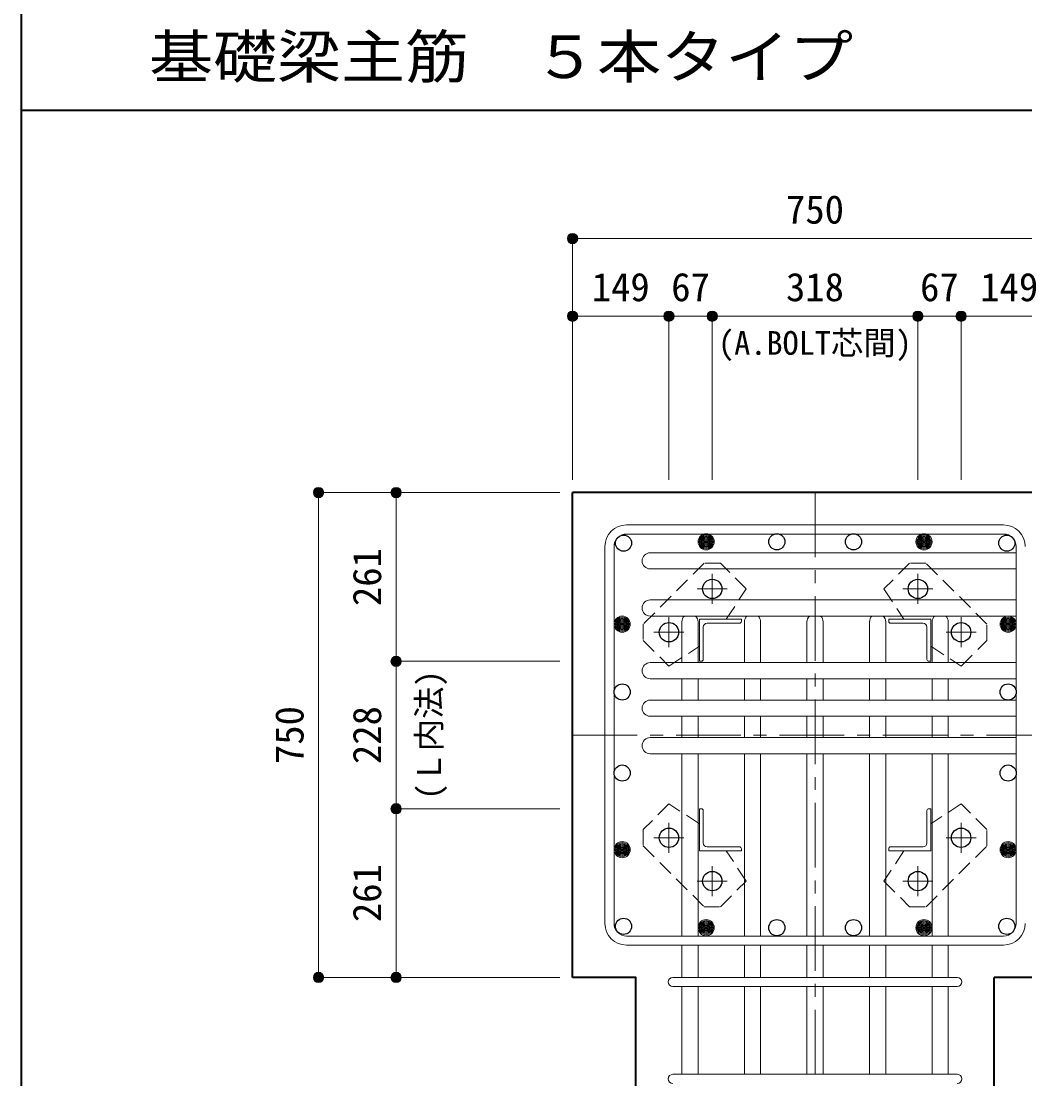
# Model space of a CAD drawing. Units: millimetres at full size, sheet at 1:20. Extents: x -3982 to 3969, y -2797 to 2801.
# Drawn here: x -3982 to -2429, y -1647 to -10 of the extents above; entities that cross this region are included whole.
import ezdxf
from ezdxf.enums import TextEntityAlignment as Align

# ---------------------------------------------------------------- set-up
doc = ezdxf.new("R2010")
doc.units = ezdxf.units.MM
doc.header["$LTSCALE"] = 20
doc.header["$PDMODE"] = 32
doc.header["$PDSIZE"] = 12
doc.linetypes.add('CHAIN1', pattern=[8, 5, -1, 1, -1])
doc.linetypes.add('DASHED1', pattern=[1.8, 1.2, -0.6])
for name, color, linetype, lineweight in [('6-1_躯体線', 2, 'Continuous', 35), ('6-2_A.Bolt_', 4, 'Continuous', 9), ('6-3_柱型主筋', 4, 'Continuous', 9), ('6-4_フープ', 7, 'Continuous', 18), ('6-5_梁主筋', 7, 'Continuous', 18), ('6-6_S.T.P.', 7, 'Continuous', 18), ('6-7_文字', 7, 'Continuous', 18), ('6-9', 4, 'DASHED1', 9), ('6-D_寸法', 4, 'Continuous', 9), ('F-0_枠', 6, 'Continuous', 40)]:
    doc.layers.add(name, color=color, linetype=linetype, lineweight=lineweight)
doc.styles.add('ＭＳ ゴシック', font='')
doc.styles.get('ＭＳ ゴシック').set_extended_font_data('MS Gothic')

msp = doc.modelspace()

# ---------------------------------------------------------------- linework, layer by layer
at = {"layer": '6-1_躯体線'}
for p, q in [((-3128.87, -1489.67), (-3128.87, -739.67)), ((-1978.87, -739.67), (-3128.87, -739.67)), ((-2476.87, -1889.67), (-2476.87, -1489.67)), ((-2378.87, -1489.67), (-2476.87, -1489.67))]:
    msp.add_line(p, q, dxfattribs=at)
msp.add_lwpolyline([(-3030.87, -1889.67), (-3030.87, -1489.67), (-3128.87, -1489.67)], dxfattribs=at)
at = {"layer": '6-2_A.Bolt_', "linetype": 'CHAIN1'}
for p, q in [((-2912.87, -911.87), (-2912.87, -865.37)), ((-2594.87, -911.87), (-2594.87, -865.37)), ((-2889.67, -888.67), (-2936.17, -888.67)), ((-2618.07, -888.67), (-2571.57, -888.67)), ((-2979.87, -978.87), (-2979.87, -932.37)), ((-2527.87, -978.87), (-2527.87, -932.37)), ((-2956.67, -955.67), (-3003.17, -955.67)), ((-2551.07, -955.67), (-2504.57, -955.67)), ((-2979.87, -1250.47), (-2979.87, -1296.97)), ((-2527.87, -1250.47), (-2527.87, -1296.97)), ((-2956.67, -1273.67), (-3003.17, -1273.67)), ((-2551.07, -1273.67), (-2504.57, -1273.67)), ((-2912.87, -1317.47), (-2912.87, -1363.97)), ((-2594.87, -1317.47), (-2594.87, -1363.97)), ((-2889.67, -1340.67), (-2936.17, -1340.67)), ((-2618.07, -1340.67), (-2571.57, -1340.67))]:
    msp.add_line(p, q, dxfattribs=at)
at = {"layer": '6-2_A.Bolt_'}
for p, q in [((-2932.87, -1000.67), (-2932.87, -935.67)), ((-2867.87, -935.67), (-2932.87, -935.67)), ((-2926.87, -947.67), (-2926.87, -997.67)), ((-2920.87, -941.67), (-2870.87, -941.67)), ((-2867.87, -935.67), (-2867.87, -938.67)), ((-2639.87, -935.67), (-2639.87, -938.67)), ((-2639.87, -935.67), (-2574.87, -935.67)), ((-2586.87, -941.67), (-2636.87, -941.67)), ((-2580.87, -947.67), (-2580.87, -997.67)), ((-2574.87, -1000.67), (-2574.87, -935.67)), ((-2932.87, -1000.67), (-2929.87, -1000.67)), ((-2574.87, -1000.67), (-2577.87, -1000.67)), ((-2932.87, -1228.67), (-2929.87, -1228.67)), ((-2932.87, -1228.67), (-2932.87, -1293.67)), ((-2926.87, -1281.67), (-2926.87, -1231.67)), ((-2580.87, -1281.67), (-2580.87, -1231.67)), ((-2574.87, -1228.67), (-2577.87, -1228.67)), ((-2574.87, -1228.67), (-2574.87, -1293.67)), ((-2920.87, -1287.67), (-2870.87, -1287.67)), ((-2867.87, -1293.67), (-2867.87, -1290.67)), ((-2639.87, -1293.67), (-2639.87, -1290.67)), ((-2586.87, -1287.67), (-2636.87, -1287.67)), ((-2867.87, -1293.67), (-2932.87, -1293.67)), ((-2639.87, -1293.67), (-2574.87, -1293.67))]:
    msp.add_line(p, q, dxfattribs=at)
at = {"layer": '6-2_A.Bolt_', "color": 3, "lineweight": 25}
for centre in [(-2912.87, -888.67), (-2594.87, -888.67), (-2979.87, -955.67), (-2527.87, -955.67), (-2979.87, -1273.67), (-2527.87, -1273.67), (-2912.87, -1340.67), (-2594.87, -1340.67)]:
    msp.add_circle(centre, 15, dxfattribs=at)
at = {"layer": '6-2_A.Bolt_'}
for centre, radius, start, end in [((-2920.87, -947.67), 6, 90, 180), ((-2870.87, -938.67), 3, 270, 0), ((-2636.87, -938.67), 3, 180, 270), ((-2586.87, -947.67), 6, 0, 90), ((-2929.87, -997.67), 3, 270, 0), ((-2577.87, -997.67), 3, 180, 270), ((-2929.87, -1231.67), 3, 0, 90), ((-2577.87, -1231.67), 3, 90, 180), ((-2920.87, -1281.67), 6, 180, 270), ((-2870.87, -1290.67), 3, 0, 90), ((-2636.87, -1290.67), 3, 90, 180), ((-2586.87, -1281.67), 6, 270, 0)]:
    msp.add_arc(centre, radius, start, end, dxfattribs=at)
at = {"layer": '6-3_柱型主筋', "color": 3, "lineweight": 25}
for centre in [(-3050.14, -817.79), (-2812.98, -815.74), (-2694.4, -815.74), (-2457.24, -817.79), (-3052.19, -1048.17), (-2455.19, -1048.17), (-3052.19, -1173.53), (-2455.19, -1173.53), (-3050.14, -1410.69), (-2812.98, -1412.74), (-2694.4, -1412.74), (-2457.24, -1410.69)]:
    msp.add_circle(centre, 12.5, dxfattribs=at)
at = {"layer": '6-3_柱型主筋'}
for centre, radius in [((-2922.37, -815.74), 12.5), ((-2922.37, -815.74), 11), ((-2922.37, -815.74), 9.5), ((-2922.37, -815.74), 8), ((-2922.37, -815.74), 6.5), ((-2922.37, -815.74), 5), ((-2922.37, -815.74), 3.5), ((-2922.37, -815.74), 2), ((-2922.37, -815.74), 0.5), ((-2585.37, -815.74), 12.5), ((-2585.37, -815.74), 11), ((-2585.37, -815.74), 9.5), ((-2585.37, -815.74), 8), ((-2585.37, -815.74), 6.5), ((-2585.37, -815.74), 5), ((-2585.37, -815.74), 3.5), ((-2585.37, -815.74), 2), ((-2585.37, -815.74), 0.5), ((-3052.19, -943.17), 12.5), ((-3052.19, -943.17), 11), ((-2455.19, -943.17), 12.5), ((-2455.19, -943.17), 11), ((-3052.19, -943.17), 9.5), ((-3052.19, -943.17), 8), ((-3052.19, -943.17), 6.5), ((-3052.19, -943.17), 5), ((-3052.19, -943.17), 3.5), ((-3052.19, -943.17), 2), ((-3052.19, -943.17), 0.5), ((-2455.19, -943.17), 9.5), ((-2455.19, -943.17), 8), ((-2455.19, -943.17), 6.5), ((-2455.19, -943.17), 5), ((-2455.19, -943.17), 3.5), ((-2455.19, -943.17), 2), ((-2455.19, -943.17), 0.5), ((-3052.19, -1292.11), 12.5), ((-3052.19, -1292.11), 11), ((-3052.19, -1292.11), 9.5), ((-3052.19, -1292.11), 8), ((-3052.19, -1292.11), 6.5), ((-3052.19, -1292.11), 5), ((-3052.19, -1292.11), 3.5), ((-3052.19, -1292.11), 2), ((-3052.19, -1292.11), 0.5), ((-2455.19, -1292.11), 12.5), ((-2455.19, -1292.11), 11), ((-2455.19, -1292.11), 9.5), ((-2455.19, -1292.11), 8), ((-2455.19, -1292.11), 6.5), ((-2455.19, -1292.11), 5), ((-2455.19, -1292.11), 3.5), ((-2455.19, -1292.11), 2), ((-2455.19, -1292.11), 0.5), ((-2922.37, -1412.74), 12.5), ((-2922.37, -1412.74), 11), ((-2922.37, -1412.74), 9.5), ((-2922.37, -1412.74), 8), ((-2922.37, -1412.74), 6.5), ((-2585.37, -1412.74), 12.5), ((-2585.37, -1412.74), 11), ((-2585.37, -1412.74), 9.5), ((-2585.37, -1412.74), 8), ((-2585.37, -1412.74), 6.5), ((-2922.37, -1412.74), 5), ((-2922.37, -1412.74), 3.5), ((-2922.37, -1412.74), 2), ((-2922.37, -1412.74), 0.5), ((-2585.37, -1412.74), 5), ((-2585.37, -1412.74), 3.5), ((-2585.37, -1412.74), 2), ((-2585.37, -1412.74), 0.5)]:
    msp.add_circle(centre, radius, dxfattribs=at)
at = {"layer": '6-4_フープ'}
for p, q in [((-2462.37, -789.67), (-3045.37, -789.67)), ((-2462.37, -803.67), (-3045.37, -803.67)), ((-3078.87, -1406.17), (-3078.87, -823.17)), ((-3064.87, -1406.17), (-3064.87, -823.17)), ((-2442.87, -1406.17), (-2442.87, -823.17)), ((-2462.37, -1425.67), (-3045.37, -1425.67)), ((-2462.37, -1439.67), (-3045.37, -1439.67))]:
    msp.add_line(p, q, dxfattribs=at)
for centre, radius, start, end in [((-3045.37, -823.17), 33.5, 90, 180), ((-2462.37, -823.17), 33.5, 0, 90), ((-3045.37, -823.17), 19.5, 90, 180), ((-2462.37, -823.17), 19.5, 0, 90), ((-3045.37, -1406.17), 33.5, 180, 270), ((-3045.37, -1406.17), 19.5, 180, 270), ((-2462.37, -1406.17), 33.5, 270, 0), ((-2462.37, -1406.17), 19.5, 270, 0)]:
    msp.add_arc(centre, radius, start, end, dxfattribs=at)
at = {"layer": '6-5_梁主筋'}
for p, q in [((-3008.87, -832.72), (-2442.87, -832.72)), ((-3008.87, -857.72), (-2442.87, -857.72)), ((-3008.87, -905.67), (-2442.87, -905.67)), ((-3008.87, -930.67), (-2442.87, -930.67)), ((-2959.87, -939.67), (-2959.87, -1002.67)), ((-2934.87, -939.67), (-2934.87, -1002.67)), ((-2863.12, -939.67), (-2863.12, -1002.67)), ((-2838.12, -939.67), (-2838.12, -1002.67)), ((-2766.37, -939.67), (-2766.37, -1002.67)), ((-2741.37, -939.67), (-2741.37, -1002.67)), ((-2669.62, -939.67), (-2669.62, -1002.67)), ((-2644.62, -939.67), (-2644.62, -1002.67)), ((-2572.87, -939.67), (-2572.87, -1002.67)), ((-2547.87, -939.67), (-2547.87, -1002.67)), ((-3008.87, -1002.67), (-2442.87, -1002.67)), ((-3008.87, -1027.67), (-2442.87, -1027.67)), ((-2959.87, -1027.67), (-2959.87, -1060.67)), ((-2934.87, -1027.67), (-2934.87, -1060.67)), ((-2863.12, -1060.67), (-2863.12, -1027.67)), ((-2838.12, -1060.67), (-2838.12, -1027.67)), ((-2766.37, -1060.67), (-2766.37, -1027.67)), ((-2741.37, -1060.67), (-2741.37, -1027.67)), ((-2669.62, -1060.67), (-2669.62, -1027.67)), ((-2644.62, -1060.67), (-2644.62, -1027.67)), ((-2572.87, -1060.67), (-2572.87, -1027.67)), ((-2547.87, -1060.67), (-2547.87, -1027.67)), ((-3008.87, -1060.67), (-2442.87, -1060.67)), ((-3008.87, -1085.67), (-2442.87, -1085.67)), ((-2959.87, -1085.67), (-2959.87, -1118.67)), ((-2934.87, -1085.67), (-2934.87, -1118.67)), ((-2863.12, -1085.67), (-2863.12, -1118.67)), ((-2838.12, -1085.67), (-2838.12, -1118.67)), ((-2766.37, -1085.67), (-2766.37, -1118.67)), ((-2741.37, -1085.67), (-2741.37, -1118.67)), ((-2669.62, -1085.67), (-2669.62, -1118.67)), ((-2644.62, -1085.67), (-2644.62, -1118.67)), ((-2572.87, -1085.67), (-2572.87, -1118.67)), ((-2547.87, -1085.67), (-2547.87, -1118.67)), ((-3008.87, -1118.67), (-2442.87, -1118.67)), ((-3008.87, -1143.67), (-2442.87, -1143.67)), ((-2959.87, -1143.67), (-2959.87, -1425.67)), ((-2934.87, -1143.67), (-2934.87, -1425.67)), ((-2863.12, -1143.67), (-2863.12, -1425.67)), ((-2838.12, -1143.67), (-2838.12, -1425.67)), ((-2766.37, -1143.67), (-2766.37, -1425.67)), ((-2741.37, -1143.67), (-2741.37, -1425.67)), ((-2669.62, -1143.67), (-2669.62, -1425.67)), ((-2644.62, -1143.67), (-2644.62, -1425.67)), ((-2572.87, -1143.67), (-2572.87, -1425.67)), ((-2547.87, -1143.67), (-2547.87, -1425.67)), ((-2959.87, -1439.67), (-2959.87, -1489.67)), ((-2934.87, -1439.67), (-2934.87, -1489.67)), ((-2863.12, -1439.67), (-2863.12, -1489.67)), ((-2838.12, -1439.67), (-2838.12, -1489.67)), ((-2766.37, -1439.67), (-2766.37, -1489.67)), ((-2741.37, -1439.67), (-2741.37, -1489.67)), ((-2669.62, -1439.67), (-2669.62, -1489.67)), ((-2644.62, -1439.67), (-2644.62, -1489.67)), ((-2572.87, -1439.67), (-2572.87, -1489.67)), ((-2547.87, -1439.67), (-2547.87, -1489.67)), ((-2959.87, -1503.67), (-2959.87, -1639.67)), ((-2934.87, -1503.67), (-2934.87, -1639.67)), ((-2863.12, -1503.67), (-2863.12, -1639.67)), ((-2838.12, -1503.67), (-2838.12, -1639.67)), ((-2766.37, -1503.67), (-2766.37, -1639.67)), ((-2741.37, -1503.67), (-2741.37, -1639.67)), ((-2669.62, -1503.67), (-2669.62, -1639.67)), ((-2644.62, -1503.67), (-2644.62, -1639.67)), ((-2572.87, -1503.67), (-2572.87, -1639.67)), ((-2547.87, -1503.67), (-2547.87, -1639.67))]:
    msp.add_line(p, q, dxfattribs=at)
for centre, start, end in [((-3008.87, -845.22), 90, 180), ((-3008.87, -845.22), 180, 270), ((-3008.87, -918.17), 90, 180), ((-3008.87, -918.17), 180, 270), ((-2947.37, -939.67), 133.94615, 180), ((-2947.37, -939.67), 0, 46.05385), ((-2850.62, -939.67), 133.94615, 180), ((-2850.62, -939.67), 0, 46.05385), ((-2753.87, -939.67), 133.94615, 180), ((-2753.87, -939.67), 0, 46.05385), ((-2657.12, -939.67), 133.94615, 180), ((-2657.12, -939.67), 0, 46.05385), ((-2560.37, -939.67), 133.94615, 180), ((-2560.37, -939.67), 0, 46.05385), ((-3008.87, -1015.17), 90, 180), ((-3008.87, -1015.17), 180, 270), ((-3008.87, -1073.17), 90, 180), ((-3008.87, -1073.17), 180, 270), ((-3008.87, -1131.17), 90, 180), ((-3008.87, -1131.17), 180, 270)]:
    msp.add_arc(centre, 12.5, start, end, dxfattribs=at)
at = {"layer": '6-6_S.T.P.'}
for p, q in [((-2973.87, -1489.67), (-2534.26, -1489.67)), ((-2973.87, -1503.67), (-2534.26, -1503.67)), ((-2973.87, -1639.67), (-2534.26, -1639.67))]:
    msp.add_line(p, q, dxfattribs=at)
for centre, start, end in [((-2973.87, -1496.67), 90, 270), ((-2973.87, -1496.67), 90, 270), ((-2973.87, -1496.67), 90, 270), ((-2973.87, -1496.67), 90, 270), ((-2533.87, -1496.67), 270, 90), ((-2533.87, -1496.67), 270, 90), ((-2533.87, -1496.67), 270, 90), ((-2533.87, -1496.67), 270, 90), ((-2973.87, -1646.67), 90, 270), ((-2533.87, -1646.67), 270, 90)]:
    msp.add_arc(centre, 7, start, end, dxfattribs=at)
at = {"layer": '6-9'}
for p, q in [((-2925.57, -848.97), (-3019.57, -943.07)), ((-2900.07, -848.97), (-2925.57, -848.97)), ((-2860.47, -888.57), (-2900.07, -848.97)), ((-2607.67, -848.97), (-2647.27, -888.57)), ((-2582.27, -848.97), (-2607.67, -848.97)), ((-2488.17, -942.97), (-2582.27, -848.97)), ((-2891.25, -935.67), (-2860.47, -888.57)), ((-2647.27, -888.57), (-2616.49, -935.67)), ((-3019.57, -943.07), (-3019.57, -968.47)), ((-2488.17, -968.47), (-2488.17, -942.97)), ((-3019.57, -968.47), (-2979.97, -1008.07)), ((-2979.97, -1008.07), (-2932.87, -977.29)), ((-2574.87, -977.29), (-2527.77, -1008.07)), ((-2527.77, -1008.07), (-2488.17, -968.47)), ((-2979.97, -1221.27), (-3019.57, -1260.87)), ((-2932.87, -1252.05), (-2979.97, -1221.27)), ((-2527.77, -1221.27), (-2574.87, -1252.05)), ((-2488.17, -1260.87), (-2527.77, -1221.27)), ((-3019.57, -1260.87), (-3019.57, -1286.37)), ((-2488.17, -1286.27), (-2488.17, -1260.87)), ((-3019.57, -1286.37), (-2925.47, -1380.37)), ((-2582.17, -1380.37), (-2488.17, -1286.27)), ((-2860.47, -1340.77), (-2891.25, -1293.67)), ((-2616.49, -1293.67), (-2647.27, -1340.77)), ((-2900.07, -1380.37), (-2860.47, -1340.77)), ((-2647.27, -1340.77), (-2607.67, -1380.37)), ((-2925.47, -1380.37), (-2900.07, -1380.37)), ((-2607.67, -1380.37), (-2582.17, -1380.37))]:
    msp.add_line(p, q, dxfattribs=at)
at = {"layer": '6-D_寸法'}
for p, q in [((-3128.87, -346.65), (-2378.87, -346.65)), ((-3128.87, -466.65), (-2979.87, -466.65)), ((-2979.87, -466.65), (-2979.87, -719.67)), ((-2979.87, -466.65), (-2912.87, -466.65)), ((-2912.87, -466.65), (-2912.87, -719.67)), ((-2912.87, -466.65), (-2594.87, -466.65)), ((-2594.87, -466.65), (-2594.87, -719.67)), ((-2594.87, -466.65), (-2527.87, -466.65)), ((-2527.87, -466.65), (-2527.87, -719.67)), ((-2527.87, -466.65), (-2378.87, -466.65)), ((-3521.89, -739.67), (-3401.89, -739.67)), ((-3521.89, -739.67), (-3521.89, -1489.67)), ((-3401.89, -739.67), (-3148.87, -739.67)), ((-3401.89, -1000.67), (-3401.89, -739.67)), ((-3401.89, -1000.67), (-3148.87, -1000.67)), ((-3401.89, -1228.67), (-3401.89, -1000.67)), ((-3401.89, -1228.67), (-3148.87, -1228.67)), ((-3401.89, -1489.67), (-3401.89, -1228.67))]:
    msp.add_line(p, q, dxfattribs=at)
at = {"layer": '6-D_寸法', "linetype": 'CHAIN1'}
for p, q in [((-2753.87, -739.67), (-2753.87, -1889.67)), ((-3128.87, -1114.67), (-2378.87, -1114.67))]:
    msp.add_line(p, q, dxfattribs=at)
at = {"layer": '6-D_寸法'}
for points in [[(-3128.87, -346.65), (-3128.87, -466.65), (-3128.87, -719.67)], [(-3521.89, -1489.67), (-3401.89, -1489.67), (-3148.87, -1489.67)]]:
    msp.add_lwpolyline(points, dxfattribs=at)
for centre, radius in [((-3128.87, -346.65), 8), ((-3128.87, -346.65), 7.2), ((-3128.87, -346.65), 6.4), ((-3128.87, -346.65), 5.6), ((-3128.87, -346.65), 4.8), ((-3128.87, -346.65), 4), ((-3128.87, -346.65), 3.2), ((-3128.87, -346.65), 2.4), ((-3128.87, -346.65), 1.6), ((-3128.87, -346.65), 0.8), ((-3128.87, -466.65), 8), ((-3128.87, -466.65), 7.2), ((-3128.87, -466.65), 6.4), ((-3128.87, -466.65), 5.6), ((-3128.87, -466.65), 4.8), ((-3128.87, -466.65), 4), ((-3128.87, -466.65), 3.2), ((-3128.87, -466.65), 2.4), ((-3128.87, -466.65), 1.6), ((-3128.87, -466.65), 0.8), ((-2979.87, -466.65), 8), ((-2979.87, -466.65), 7.2), ((-2979.87, -466.65), 6.4), ((-2979.87, -466.65), 5.6), ((-2979.87, -466.65), 4.8), ((-2979.87, -466.65), 4), ((-2979.87, -466.65), 3.2), ((-2979.87, -466.65), 2.4), ((-2979.87, -466.65), 1.6), ((-2979.87, -466.65), 0.8), ((-2912.87, -466.65), 8), ((-2912.87, -466.65), 7.2), ((-2912.87, -466.65), 6.4), ((-2912.87, -466.65), 5.6), ((-2912.87, -466.65), 4.8), ((-2912.87, -466.65), 4), ((-2912.87, -466.65), 3.2), ((-2912.87, -466.65), 2.4), ((-2912.87, -466.65), 1.6), ((-2912.87, -466.65), 0.8), ((-2594.87, -466.65), 8), ((-2594.87, -466.65), 7.2), ((-2594.87, -466.65), 6.4), ((-2594.87, -466.65), 5.6), ((-2594.87, -466.65), 4.8), ((-2594.87, -466.65), 4), ((-2594.87, -466.65), 3.2), ((-2594.87, -466.65), 2.4), ((-2594.87, -466.65), 1.6), ((-2594.87, -466.65), 0.8), ((-2527.87, -466.65), 8), ((-2527.87, -466.65), 7.2), ((-2527.87, -466.65), 6.4), ((-2527.87, -466.65), 5.6), ((-2527.87, -466.65), 4.8), ((-2527.87, -466.65), 4), ((-2527.87, -466.65), 3.2), ((-2527.87, -466.65), 2.4), ((-2527.87, -466.65), 1.6), ((-2527.87, -466.65), 0.8), ((-3521.89, -739.67), 8), ((-3521.89, -739.67), 7.2), ((-3521.89, -739.67), 6.4), ((-3521.89, -739.67), 5.6), ((-3521.89, -739.67), 4.8), ((-3521.89, -739.67), 4), ((-3401.89, -739.67), 8), ((-3401.89, -739.67), 7.2), ((-3401.89, -739.67), 6.4), ((-3401.89, -739.67), 5.6), ((-3401.89, -739.67), 4.8), ((-3401.89, -739.67), 4), ((-3521.89, -739.67), 3.2), ((-3521.89, -739.67), 2.4), ((-3521.89, -739.67), 1.6), ((-3521.89, -739.67), 0.8), ((-3401.89, -739.67), 3.2), ((-3401.89, -739.67), 2.4), ((-3401.89, -739.67), 1.6), ((-3401.89, -739.67), 0.8), ((-3401.89, -1000.67), 8), ((-3401.89, -1000.67), 7.2), ((-3401.89, -1000.67), 6.4), ((-3401.89, -1000.67), 5.6), ((-3401.89, -1000.67), 4.8), ((-3401.89, -1000.67), 4), ((-3401.89, -1000.67), 3.2), ((-3401.89, -1000.67), 2.4), ((-3401.89, -1000.67), 1.6), ((-3401.89, -1000.67), 0.8), ((-3401.89, -1228.67), 8), ((-3401.89, -1228.67), 7.2), ((-3401.89, -1228.67), 6.4), ((-3401.89, -1228.67), 5.6), ((-3401.89, -1228.67), 4.8), ((-3401.89, -1228.67), 4), ((-3401.89, -1228.67), 3.2), ((-3401.89, -1228.67), 2.4), ((-3401.89, -1228.67), 1.6), ((-3401.89, -1228.67), 0.8), ((-3521.89, -1489.67), 8), ((-3521.89, -1489.67), 7.2), ((-3521.89, -1489.67), 6.4), ((-3521.89, -1489.67), 5.6), ((-3521.89, -1489.67), 4.8), ((-3521.89, -1489.67), 4), ((-3521.89, -1489.67), 3.2), ((-3521.89, -1489.67), 2.4), ((-3521.89, -1489.67), 1.6), ((-3521.89, -1489.67), 0.8), ((-3401.89, -1489.67), 8), ((-3401.89, -1489.67), 7.2), ((-3401.89, -1489.67), 6.4), ((-3401.89, -1489.67), 5.6), ((-3401.89, -1489.67), 4.8), ((-3401.89, -1489.67), 4), ((-3401.89, -1489.67), 3.2), ((-3401.89, -1489.67), 2.4), ((-3401.89, -1489.67), 1.6), ((-3401.89, -1489.67), 0.8)]:
    msp.add_circle(centre, radius, dxfattribs=at)
at = {"layer": '6-D_寸法', "color": 7}
for p in [(-3128.87, -346.65), (-3128.87, -466.65), (-2979.87, -466.65), (-2912.87, -466.65), (-2594.87, -466.65), (-2527.87, -466.65), (-3521.89, -739.67), (-3401.89, -739.67), (-3401.89, -1000.67), (-3401.89, -1228.67), (-3521.89, -1489.67), (-3401.89, -1489.67)]:
    msp.add_point(p, dxfattribs=at)
at = {"layer": 'F-0_枠'}
msp.add_line((-3981.92, 2800.77), (-3981.92, -2796.83), dxfattribs=at)
at = {"layer": 'F-0_枠', "color": 2, "lineweight": 35}
msp.add_line((-3981.92, -148.03), (2482.4, -148.03), dxfattribs=at)

# ---------------------------------------------------------------- texts
at = {"layer": '6-7_文字', "color": 2, "style": 'ＭＳ ゴシック', "width": 1.1}
msp.add_text('\u3000\u3000基礎梁主筋\u3000５本タイプ', height=65.98, dxfattribs=at).set_placement((-3981.92, -118.03), align=Align.BOTTOM_LEFT)
at = {"layer": '6-D_寸法', "style": 'ＭＳ ゴシック'}
for s, height, p in [('750', 43.99, (-2798.87, -336.65)), ('149', 43.99, (-3099.37, -456.65)), ('67', 43.99, (-2976.37, -456.65)), ('318', 43.99, (-2798.87, -456.65)), ('67', 43.99, (-2591.37, -456.65)), ('149', 43.99, (-2498.37, -456.65)), ('(A.BOLT芯間)', 36.66, (-2903.87, -537.38))]:
    msp.add_text(s, height=height, dxfattribs=at).set_placement(p, align=Align.BOTTOM_LEFT)
for s, height, p in [('261', 43.99, (-3411.89, -915.17)), ('(Ｌ内法)', 36.66, (-3321.68, -1214.67)), ('750', 43.99, (-3531.89, -1159.67)), ('228', 43.99, (-3411.89, -1159.67)), ('261', 43.99, (-3411.89, -1404.17))]:
    msp.add_text(s, height=height, rotation=90, dxfattribs=at).set_placement(p, align=Align.BOTTOM_LEFT)

doc.saveas('drawing.dxf')
